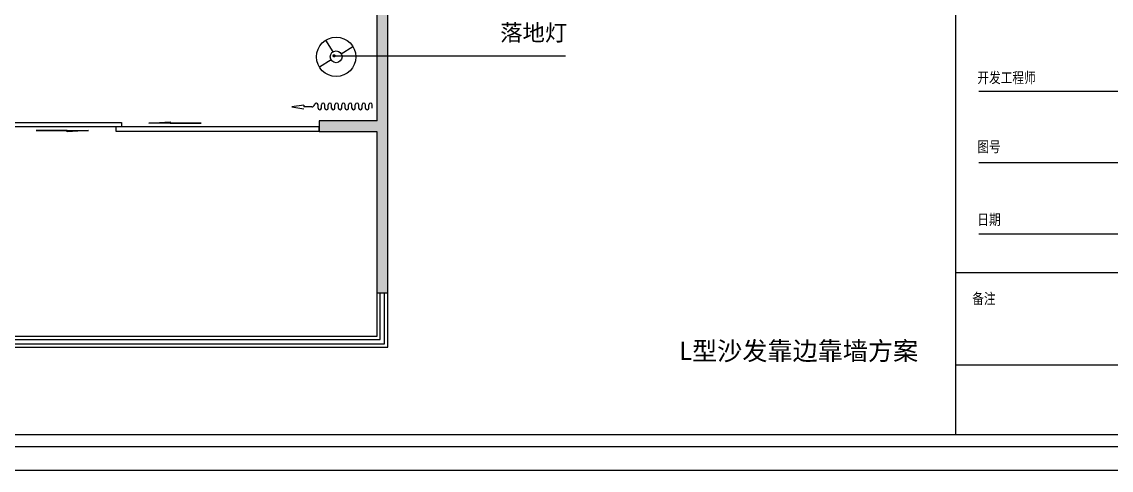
# Model space of a CAD drawing. Extents: x 96704 to 336282, y 34580 to 122302.
# Drawn here: x 259083 to 269063, y 82089 to 86196 of the extents above; entities that cross this region are included whole.
import ezdxf

# ---------------------------------------------------------------- set-up
doc = ezdxf.new("R2010")
doc.units = 0
doc.header["$LTSCALE"] = 1000
doc.header["$MEASUREMENT"] = 0
for name, color, linetype in [('A-rc 混凝土墙', 255, 'Continuous'), ('A-WINDOW-门窗', 153, 'Continuous'), ('PM-家具', 146, 'Continuous'), ('PUB_DIM', 3, 'Continuous'), ('PUB_TEXT', 7, 'Continuous'), ('WINDOW', 4, 'Continuous'), ('活动家具', 7, 'Continuous')]:
    doc.layers.add(name, color=color, linetype=linetype)
doc.styles.add('_TCH_DIM', font='SIMPLEX', dxfattribs={"bigfont": 'GBCBIG'})
doc.styles.get("Standard").update_dxf_attribs({"font": 'gbenor.shx', "bigfont": 'gbcbig.shx'})
doc.styles.add('WJ', font='', dxfattribs={"width": 0.8, "height": 135})
doc.styles.get('WJ').set_extended_font_data('FangSong_GB2312')
doc.dimstyles.new('ISO-25', dxfattribs={"dimtxt": 2.5, "dimasz": 2.5, "dimexe": 1.25, "dimexo": 0.625, "dimtad": 1, "dimtxsty": 'Standard', "dimcen": 2.5, "dimadec": 0, "dimazin": 0, "dimtfac": 1, "dimtmove": 0, "dimatfit": 3, "dimfxl": 1, "dimarcsym": 0})

# ---------------------------------------------------------------- blocks, each defined once
blk = doc.blocks.new('图框2')
for p, q in [((21376, 667), (21376, 17583)), ((21714, 5691), (24478, 5691)), ((21714, 4648), (24478, 4648)), ((21714, 3605), (24478, 3605)), ((21376, 3039), (24853, 3039)), ((21376, 1686), (24853, 1686)), ((546, 667), (24853, 667))]:
    blk.add_line(p, q)
at = {"color": 251}
blk.add_line((372, 493), (25027, 493), dxfattribs=at)
blk.add_lwpolyline([(-25, 145), (25375, 145), (25375, 18105), (-25, 18105)], close=True)
at = {"attachment_point": 1, "style": 'WJ'}
for s, insert, char_height, width in [('{\\fSimSun|b0|i0|c134|p2;开发工程师}', (21691, 5965), 156.48, 936.03), ('图号', (21691, 4955), 156.5, 936.03), ('日期', (21691, 3890), 156.5, 936.03), ('{\\fSimSun|b0|i0|c134|p2;备注}', (21616, 2734), 156.48, 1247.5)]:
    blk.add_mtext(s, dxfattribs=dict(at, insert=insert, char_height=char_height, width=width))
blk = doc.blocks.new('wetghfwefw')
at = {"layer": 'A-WINDOW-门窗', "color": 9}
for p, q in [((10350.2, 3958.2), (10277.1, 3958.2)), ((10407.4, 3947.5), (10407.4, 3977.1)), ((10438.5, 3947.5), (10438.5, 3977.1)), ((10469.5, 3947.5), (10469.5, 3977.1)), ((10500.6, 3947.5), (10500.6, 3977.1)), ((10531.6, 3947.5), (10531.6, 3977.1)), ((10562.7, 3947.5), (10562.7, 3977.1)), ((10593.7, 3947.5), (10593.7, 3977.1)), ((10624.8, 3947.5), (10624.8, 3977.1)), ((10655.8, 3947.5), (10655.8, 3977.1)), ((10686.9, 3947.5), (10686.9, 3977.1)), ((10717.9, 3947.5), (10717.9, 3977.1)), ((10749, 3947.5), (10749, 3977.1)), ((10780, 3947.5), (10780, 3977.1)), ((10811.1, 3947.5), (10811.1, 3977.1)), ((10842.1, 3947.5), (10842.1, 3977.1)), ((10873.2, 3947.5), (10873.2, 3977.1)), ((10904.2, 3947.5), (10904.2, 3977.1))]:
    blk.add_line(p, q, dxfattribs=at)
for points in [[(10276.9, 3975.6), (10167.5, 3958.2), (10276.9, 3940.8)], [(10276.9, 3975.6), (10277.1, 3958.2)]]:
    blk.add_lwpolyline(points, dxfattribs=at)
for centre, radius, start, end in [((10391.9, 3977.1), 15.5, 0, 168.9905), ((10454, 3977.1), 15.5, 0, 180), ((10516.1, 3977.1), 15.5, 0, 180), ((10578.2, 3977.1), 15.5, 0, 180), ((10640.3, 3977.1), 15.5, 0, 180), ((10702.4, 3977.1), 15.5, 0, 180), ((10764.5, 3977.1), 15.5, 0, 180), ((10826.6, 3977.1), 15.5, 0, 180), ((10888.7, 3977.1), 15.5, 0, 180), ((10350.2, 3985.2), 27, 270, 348.9905), ((10423, 3947.5), 15.5, 180, 0), ((10485.1, 3947.5), 15.5, 180, 0), ((10547.2, 3947.5), 15.5, 180, 0), ((10609.3, 3947.5), 15.5, 180, 0), ((10671.4, 3947.5), 15.5, 180, 0), ((10733.5, 3947.5), 15.5, 180, 0), ((10795.6, 3947.5), 15.5, 180, 0), ((10857.7, 3947.5), 15.5, 180, 0)]:
    blk.add_arc(centre, radius, start, end, dxfattribs=at)

msp = doc.modelspace()

# ---------------------------------------------------------------- hatches: boundary and pattern name
at = {"layer": '活动家具'}
h = msp.add_hatch(dxfattribs=at)
h.set_pattern_fill('钢筋混凝土', color=251, scale=10, angle=180)
h.set_pattern_definition([(225, (374324.934, 113743.322), (17.6776695, -17.6776695), []), (230, (374324.934, 113743.32), (-71.726018, 6.275213), [7.5, -82.5]), (175, (374324.934, 113743.32), (13.875133, -75.219213), [6, -66]), (280.4514, (374318.96, 113743.845), (-57.85094, -68.943954), [6.37402, -70.11421]), (226.1842, (374324.93, 113723.32), (-106.724105, 16.5519), [11.25, -123.75]), (276.6356, (374316.04, 113724.7), (-93.46627, -97.41179), [9.56103, -105.1713]), (171.1842, (374324.93, 113723.32), (-93.46619, -97.41186), [9, -99]), (201, (374314.934, 113728.32), (-59.690705, 40.26189), [7.5, -82.5]), (146, (374314.934, 113728.32), (-24.331533, -72.515005), [6, -66]), (251.4514, (374309.96, 113731.68), (-84.022263, -32.25305), [6.37402, -70.11421]), (217.5, (374324.934, 113743.322), (-1.2159855, -33.2893854), [0, -65.2, 0, -67, 0, -66.25]), (187.5, (374324.934, 113743.322), (-26.306954, -39.441171), [0, -38.2, 0, -63.7, 0, -25.25]), (147.5, (374347.234, 113743.322), (-53.3822436, 2.255487), [0, -25, 0, -78, 0, -103.5]), (137.5, (374357.234, 113743.32), (-58.318617, -10.010498), [0, -32.5, 0, -51.8, 0, -73.5])])
h.paths.add_polyline_path([(262437.1, 91312.5), (262337.1, 91312.5), (262337.1, 85287.6), (261807.1, 85287.6), (261807.1, 85187.6), (262337.1, 85187.6), (262337.1, 83713.2), (262437.1, 83713.2)])

# ---------------------------------------------------------------- linework, layer by layer
at = {"layer": 'A-rc 混凝土墙'}
for p, q in [((262337.1, 85287.6), (262337.1, 91312.5)), ((262437.1, 83713.2), (262437.1, 91312.5)), ((262337.1, 85287.6), (261807.1, 85287.6)), ((261807.1, 85287.6), (261807.1, 85187.6)), ((262337.1, 85187.6), (261807.1, 85187.6)), ((262337.1, 83713.2), (262337.1, 85187.6)), ((262337.1, 83713.2), (262437.1, 83713.2))]:
    msp.add_line(p, q, dxfattribs=at)
at = {"layer": 'PM-家具', "color": 250}
for points in [[(261934, 85921.2), (261867.2, 86028)], [(262008.5, 85904.2), (262115.3, 85971)], [(261917, 85846.7), (261810.2, 85779.9)]]:
    msp.add_lwpolyline(points, dxfattribs=at)
at = {"layer": 'PM-家具'}
msp.add_circle((261962.7, 85875.5), 180, dxfattribs=at)
at = {"layer": 'PM-家具', "color": 250}
msp.add_circle((261962.7, 85875.5), 54, dxfattribs=at)
at = {"layer": 'WINDOW'}
for p, q in [((262337.1, 83315.8), (262337.1, 83713.2)), ((262367.1, 83285.8), (262367.1, 83713.2)), ((262407.1, 83245.8), (262407.1, 83713.2)), ((262437.1, 83215.8), (262437.1, 83713.2)), ((257885.7, 83315.8), (262337.1, 83315.8)), ((257885.7, 83285.8), (262367.1, 83285.8)), ((257885.7, 83245.8), (262407.1, 83245.8)), ((257885.7, 83215.8), (262437.1, 83215.8))]:
    msp.add_line(p, q, dxfattribs=at)
for points in [[(257981.5, 85275.3), (259995.2, 85275.3), (259995.2, 85234.3), (257981.5, 85234.3)], [(261807.1, 85234.3), (259945.2, 85234.3), (259945.2, 85193.4), (261807.1, 85193.4)]]:
    msp.add_lwpolyline(points, close=True, dxfattribs=at)
for points in [[(260246.3, 85266.7), (260443, 85281.1), (260443, 85266.7), (260726.3, 85266.7), (260246.3, 85266.7)], [(259694.1, 85202), (259497.4, 85187.6), (259497.4, 85202), (259214.1, 85202), (259694.1, 85202)]]:
    msp.add_lwpolyline(points, dxfattribs=at)

# ---------------------------------------------------------------- block references
at = {"xscale": 0.6263055771723246, "yscale": 0.6263055771723246, "zscale": 0.6263055771723246}
msp.add_blockref('图框2', (254251.6, 81997.4), dxfattribs=at)
msp.add_blockref('wetghfwefw', (251389.3, 81458.5))

# ---------------------------------------------------------------- texts
at = {"insert": (263465.5, 86171.3, 0), "char_height": 150, "width": 1410, "attachment_point": 1, "style": '_TCH_DIM'}
msp.add_mtext('{\\fMicrosoft YaHei|b0|i0|c134|p34;落地灯}', dxfattribs=at)
at = {"layer": 'PUB_TEXT', "insert": (265107.5, 83265.7, 0), "char_height": 168.794, "width": 2066.569, "attachment_point": 1, "style": '_TCH_DIM'}
msp.add_mtext('{\\fMicrosoft YaHei|b0|i0|c134|p34;L型沙发靠边靠墙方案}', dxfattribs=at)

# ---------------------------------------------------------------- leaders
at = {"layer": 'PUB_DIM'}
msp.add_leader([(261943.8, 85884.8, 0), (264064.1, 85884.8, 0)], dimstyle='ISO-25', override={"dimscale": 0, "dimasz": 120, "dimtad": 0, "dimldrblk": 'DotSmall', "dimfxl": 100, "dimfxlon": 1, "dimarcsym": 1}, dxfattribs=at)

doc.saveas('drawing.dxf')
